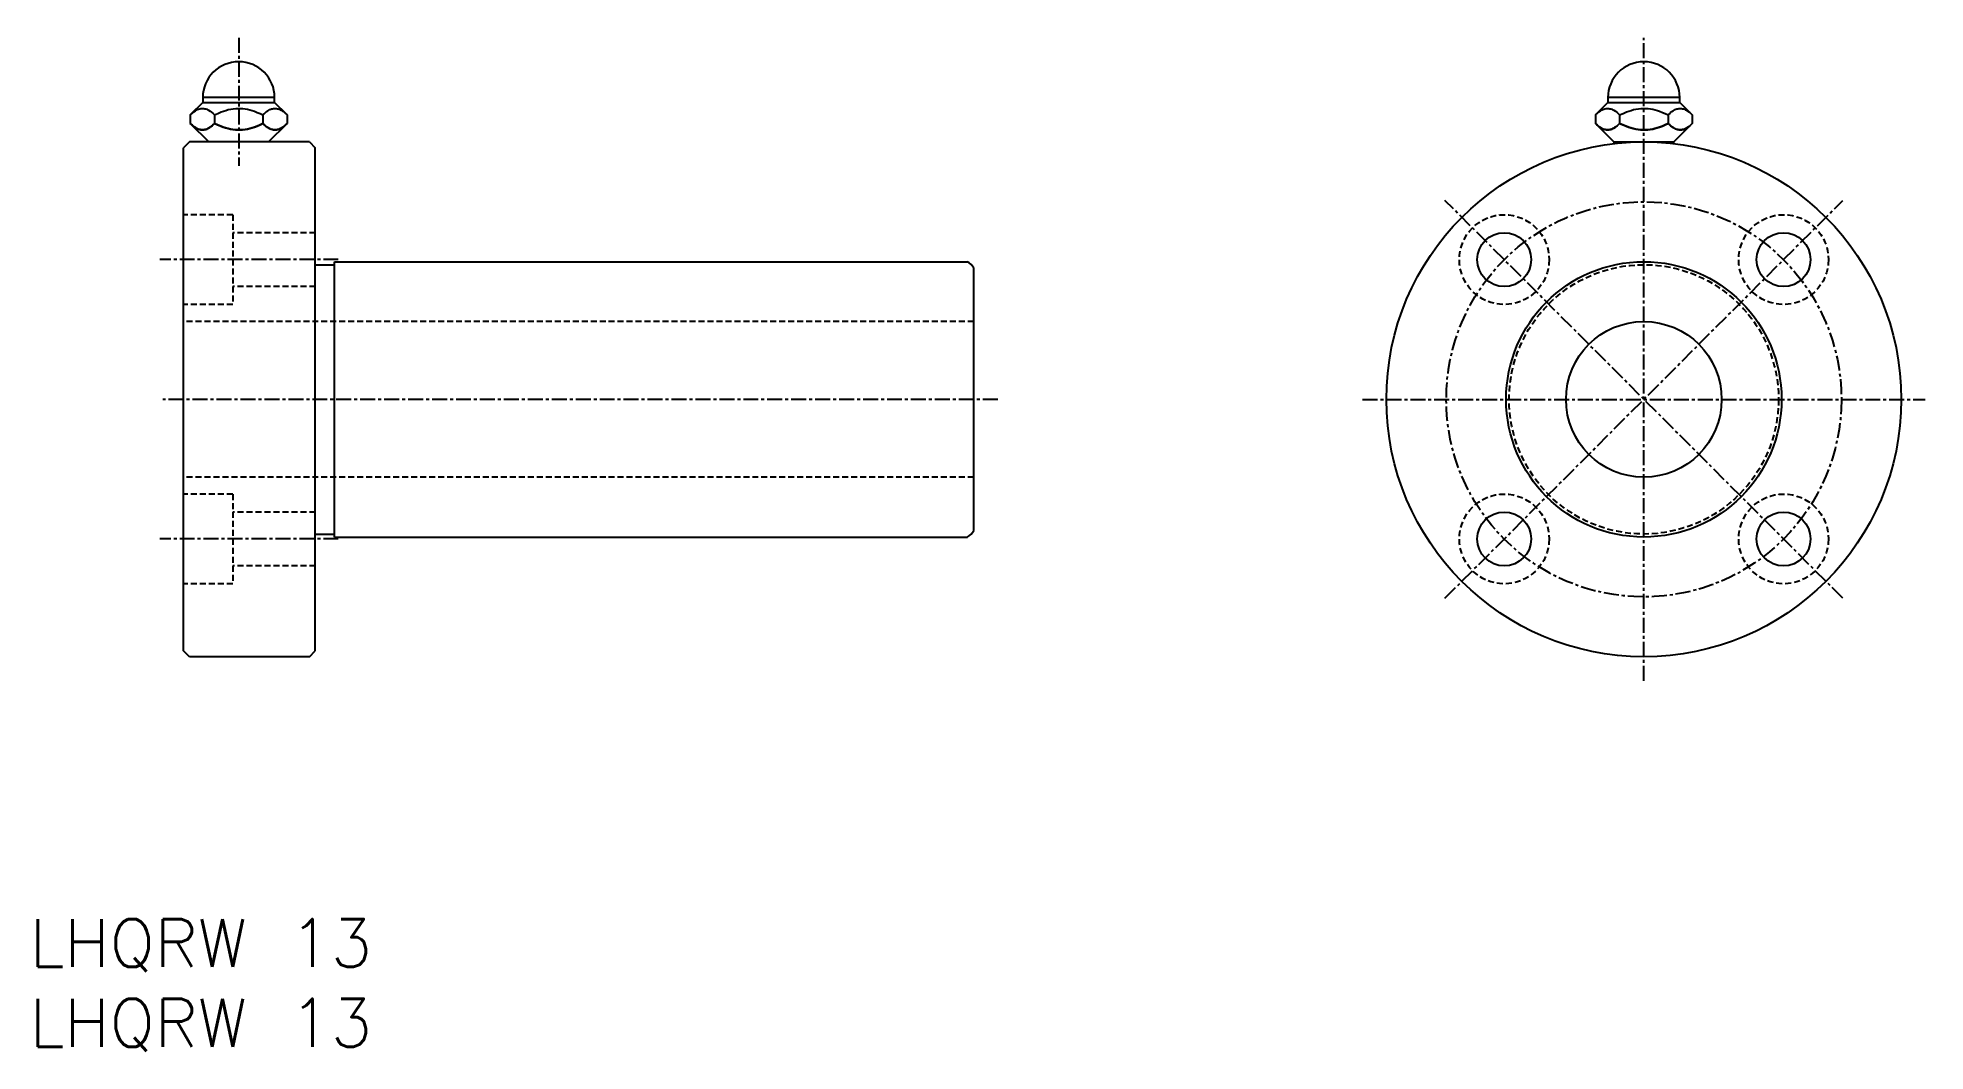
# Model space of a CAD drawing. Extents: x 697 to 854, y -42 to 43.
import ezdxf

# ---------------------------------------------------------------- set-up
doc = ezdxf.new("R2010")
doc.units = 0
doc.linetypes.add('CENTER', pattern=[2, 1.25, -0.25, 0.25, -0.25])
doc.linetypes.add('DASHED', pattern=[0.75, 0.5, -0.25])
doc.layers.get('0').update_dxf_attribs({"linetype": 'CONTINUOUS'})
doc.layers.add('CENTER', color=1, linetype='CENTER')
doc.styles.get("Standard").update_dxf_attribs({"font": 'txt.shx', "bigfont": 'bigfont.shx'})

msp = doc.modelspace()

# ---------------------------------------------------------------- linework, layer by layer
at = {"color": 7, "linetype": 'CONTINUOUS'}
for p, q in [((716.63, 37.93), (710.63, 37.93)), ((716.63, 37.93), (710.63, 37.93)), ((710.63, 37.93), (710.63, 37.53)), ((716.63, 37.53), (716.63, 37.93)), ((833.99, 37.93), (827.99, 37.93)), ((833.99, 37.93), (827.99, 37.93)), ((827.99, 37.93), (827.99, 37.53)), ((833.99, 37.53), (833.99, 37.93)), ((710.63, 37.53), (709.59, 36.49)), ((709.59, 36.49), (709.73, 36.62)), ((709.59, 36.49), (709.59, 35.78)), ((709.73, 36.62), (709.87, 36.74)), ((709.87, 36.74), (710.01, 36.84)), ((710.01, 36.84), (710.1, 36.89)), ((710.1, 36.89), (710.19, 36.94)), ((710.19, 36.94), (710.28, 36.98)), ((710.28, 36.98), (710.38, 37.01)), ((710.38, 37.01), (710.47, 37.03)), ((710.47, 37.03), (710.55, 37.03)), ((710.55, 37.03), (710.63, 37.03)), ((710.63, 37.53), (716.63, 37.53)), ((710.63, 37.03), (710.71, 37.03)), ((710.71, 37.03), (710.8, 37.01)), ((710.8, 37.01), (710.88, 36.99)), ((710.88, 36.99), (710.96, 36.96)), ((710.96, 36.96), (711.04, 36.92)), ((711.04, 36.92), (711.12, 36.88)), ((711.12, 36.88), (711.25, 36.8)), ((711.25, 36.8), (711.37, 36.71)), ((711.37, 36.71), (711.49, 36.61)), ((711.49, 36.61), (711.61, 36.49)), ((711.61, 36.49), (711.89, 36.62)), ((711.61, 36.49), (711.61, 35.78)), ((711.89, 36.62), (712.17, 36.74)), ((712.17, 36.74), (712.37, 36.81)), ((712.37, 36.81), (712.56, 36.87)), ((712.56, 36.87), (712.76, 36.93)), ((712.76, 36.93), (712.97, 36.97)), ((712.97, 36.97), (713.17, 37)), ((713.17, 37), (713.38, 37.02)), ((713.38, 37.02), (713.58, 37.03)), ((713.58, 37.03), (713.78, 37.03)), ((713.78, 37.03), (713.98, 37.02)), ((713.98, 37.02), (714.17, 36.99)), ((714.17, 36.99), (714.37, 36.96)), ((714.37, 36.96), (714.56, 36.91)), ((714.56, 36.91), (714.76, 36.86)), ((714.76, 36.86), (714.94, 36.8)), ((714.94, 36.8), (715.18, 36.7)), ((715.18, 36.7), (715.42, 36.6)), ((715.42, 36.6), (715.65, 36.49)), ((715.65, 36.49), (715.75, 36.59)), ((715.65, 36.49), (715.65, 35.78)), ((715.75, 36.59), (715.86, 36.68)), ((715.86, 36.68), (715.96, 36.77)), ((715.96, 36.77), (716.07, 36.84)), ((716.07, 36.84), (716.15, 36.89)), ((716.15, 36.89), (716.22, 36.93)), ((716.22, 36.93), (716.3, 36.96)), ((716.3, 36.96), (716.38, 36.99)), ((716.38, 36.99), (716.45, 37.01)), ((716.45, 37.01), (716.53, 37.03)), ((716.53, 37.03), (716.61, 37.03)), ((716.61, 37.03), (716.69, 37.03)), ((717.67, 36.49), (716.63, 37.53)), ((716.69, 37.03), (716.78, 37.03)), ((716.78, 37.03), (716.86, 37.01)), ((716.86, 37.01), (716.94, 36.99)), ((716.94, 36.99), (717.02, 36.96)), ((717.02, 36.96), (717.1, 36.92)), ((717.1, 36.92), (717.19, 36.88)), ((717.19, 36.88), (717.25, 36.84)), ((717.25, 36.84), (717.31, 36.8)), ((717.31, 36.8), (717.43, 36.71)), ((717.43, 36.71), (717.55, 36.61)), ((717.55, 36.61), (717.67, 36.49)), ((717.67, 36.49), (717.67, 35.78)), ((827.99, 37.53), (826.95, 36.49)), ((826.95, 36.49), (827.09, 36.62)), ((826.95, 36.49), (826.95, 35.78)), ((827.09, 36.62), (827.23, 36.74)), ((827.23, 36.74), (827.37, 36.84)), ((827.37, 36.84), (827.46, 36.89)), ((827.46, 36.89), (827.56, 36.94)), ((827.56, 36.94), (827.65, 36.98)), ((827.65, 36.98), (827.74, 37.01)), ((827.74, 37.01), (827.84, 37.03)), ((827.84, 37.03), (827.92, 37.03)), ((827.92, 37.03), (828, 37.03)), ((827.99, 37.53), (833.99, 37.53)), ((828, 37.03), (828.08, 37.03)), ((828.08, 37.03), (828.16, 37.01)), ((828.16, 37.01), (828.24, 36.99)), ((828.24, 36.99), (828.33, 36.96)), ((828.33, 36.96), (828.41, 36.92)), ((828.41, 36.92), (828.49, 36.88)), ((828.49, 36.88), (828.61, 36.8)), ((828.61, 36.8), (828.73, 36.71)), ((828.73, 36.71), (828.85, 36.61)), ((828.85, 36.61), (828.97, 36.49)), ((828.97, 36.49), (829.25, 36.62)), ((828.97, 36.49), (828.97, 35.78)), ((829.25, 36.62), (829.54, 36.74)), ((829.54, 36.74), (829.73, 36.81)), ((829.73, 36.81), (829.93, 36.87)), ((829.93, 36.87), (830.13, 36.93)), ((830.13, 36.93), (830.33, 36.97)), ((830.33, 36.97), (830.54, 37)), ((830.54, 37), (830.74, 37.02)), ((830.74, 37.02), (830.95, 37.03)), ((830.95, 37.03), (831.14, 37.03)), ((831.14, 37.03), (831.34, 37.02)), ((831.34, 37.02), (831.54, 36.99)), ((831.54, 36.99), (831.74, 36.96)), ((831.74, 36.96), (831.93, 36.91)), ((831.93, 36.91), (832.12, 36.86)), ((832.12, 36.86), (832.31, 36.8)), ((832.31, 36.8), (832.55, 36.7)), ((832.55, 36.7), (832.78, 36.6)), ((832.78, 36.6), (833.01, 36.49)), ((833.01, 36.49), (833.12, 36.59)), ((833.01, 36.49), (833.01, 35.78)), ((833.12, 36.59), (833.22, 36.68)), ((833.22, 36.68), (833.33, 36.77)), ((833.33, 36.77), (833.44, 36.84)), ((833.44, 36.84), (833.51, 36.89)), ((833.51, 36.89), (833.59, 36.93)), ((833.59, 36.93), (833.66, 36.96)), ((833.66, 36.96), (833.74, 36.99)), ((833.74, 36.99), (833.82, 37.01)), ((833.82, 37.01), (833.9, 37.03)), ((833.9, 37.03), (833.98, 37.03)), ((833.98, 37.03), (834.06, 37.03)), ((835.04, 36.49), (833.99, 37.53)), ((834.06, 37.03), (834.14, 37.03)), ((834.14, 37.03), (834.22, 37.01)), ((834.22, 37.01), (834.3, 36.99)), ((834.3, 36.99), (834.39, 36.96)), ((834.39, 36.96), (834.47, 36.92)), ((834.47, 36.92), (834.55, 36.88)), ((834.55, 36.88), (834.61, 36.84)), ((834.61, 36.84), (834.67, 36.8)), ((834.67, 36.8), (834.8, 36.71)), ((834.8, 36.71), (834.92, 36.61)), ((834.92, 36.61), (835.04, 36.49)), ((835.04, 36.49), (835.04, 35.78)), ((709.59, 35.78), (709.73, 35.65)), ((709.71, 35.66), (709.59, 35.78)), ((709.59, 35.78), (711.13, 34.23)), ((709.83, 35.56), (709.71, 35.66)), ((709.73, 35.65), (709.87, 35.53)), ((709.95, 35.47), (709.83, 35.56)), ((709.87, 35.53), (710.01, 35.43)), ((710.01, 35.43), (709.95, 35.47)), ((710.01, 35.43), (710.1, 35.37)), ((710.07, 35.39), (710.01, 35.43)), ((710.15, 35.35), (710.07, 35.39)), ((710.1, 35.37), (710.19, 35.33)), ((710.24, 35.31), (710.15, 35.35)), ((710.19, 35.33), (710.28, 35.29)), ((710.32, 35.28), (710.24, 35.31)), ((710.28, 35.29), (710.38, 35.26)), ((710.4, 35.26), (710.32, 35.28)), ((710.38, 35.26), (710.47, 35.24)), ((710.48, 35.24), (710.4, 35.26)), ((710.47, 35.24), (710.55, 35.24)), ((710.56, 35.23), (710.48, 35.24)), ((710.55, 35.24), (710.63, 35.24)), ((710.64, 35.24), (710.56, 35.23)), ((710.63, 35.24), (710.71, 35.24)), ((710.72, 35.24), (710.64, 35.24)), ((710.71, 35.24), (710.8, 35.26)), ((710.8, 35.26), (710.72, 35.24)), ((710.8, 35.26), (710.88, 35.28)), ((710.88, 35.28), (710.8, 35.26)), ((710.88, 35.28), (710.96, 35.31)), ((710.96, 35.31), (710.88, 35.28)), ((710.96, 35.31), (711.04, 35.35)), ((711.04, 35.34), (710.96, 35.31)), ((711.04, 35.35), (711.12, 35.39)), ((711.11, 35.38), (711.04, 35.34)), ((711.19, 35.43), (711.11, 35.38)), ((711.12, 35.39), (711.25, 35.47)), ((711.3, 35.5), (711.19, 35.43)), ((711.25, 35.47), (711.37, 35.56)), ((711.4, 35.59), (711.3, 35.5)), ((711.37, 35.56), (711.49, 35.66)), ((711.51, 35.68), (711.4, 35.59)), ((711.49, 35.66), (711.61, 35.78)), ((711.61, 35.78), (711.51, 35.68)), ((711.61, 35.78), (711.87, 35.65)), ((711.87, 35.65), (711.61, 35.78)), ((711.87, 35.65), (712.14, 35.54)), ((712.14, 35.54), (711.87, 35.65)), ((712.14, 35.54), (712.34, 35.47)), ((712.34, 35.47), (712.14, 35.54)), ((712.34, 35.47), (712.54, 35.4)), ((712.54, 35.4), (712.34, 35.47)), ((712.54, 35.4), (712.74, 35.35)), ((712.74, 35.35), (712.54, 35.4)), ((712.74, 35.35), (712.94, 35.3)), ((712.94, 35.3), (712.74, 35.35)), ((712.94, 35.3), (713.15, 35.27)), ((713.15, 35.27), (712.94, 35.3)), ((713.15, 35.27), (713.36, 35.25)), ((713.36, 35.25), (713.15, 35.27)), ((713.36, 35.25), (713.57, 35.23)), ((713.57, 35.23), (713.36, 35.25)), ((713.57, 35.23), (713.76, 35.24)), ((713.76, 35.24), (713.57, 35.23)), ((713.76, 35.24), (713.96, 35.25)), ((713.96, 35.25), (713.76, 35.24)), ((713.96, 35.25), (714.16, 35.28)), ((714.16, 35.28), (713.96, 35.25)), ((714.16, 35.28), (714.36, 35.31)), ((714.36, 35.31), (714.16, 35.28)), ((714.36, 35.31), (714.56, 35.36)), ((714.56, 35.36), (714.36, 35.31)), ((714.56, 35.36), (714.75, 35.41)), ((714.75, 35.41), (714.56, 35.36)), ((714.75, 35.41), (714.94, 35.47)), ((714.94, 35.47), (714.75, 35.41)), ((714.94, 35.47), (715.18, 35.56)), ((715.18, 35.56), (714.94, 35.47)), ((715.18, 35.56), (715.42, 35.66)), ((715.42, 35.66), (715.18, 35.56)), ((715.42, 35.66), (715.65, 35.78)), ((715.65, 35.78), (715.42, 35.66)), ((715.65, 35.78), (715.79, 35.65)), ((715.77, 35.66), (715.65, 35.78)), ((715.89, 35.56), (715.77, 35.66)), ((715.79, 35.65), (715.93, 35.53)), ((716.01, 35.47), (715.89, 35.56)), ((715.93, 35.53), (716.07, 35.43)), ((716.07, 35.43), (716.01, 35.47)), ((716.07, 35.43), (716.16, 35.37)), ((716.14, 35.39), (716.07, 35.43)), ((716.13, 34.23), (717.67, 35.78)), ((716.22, 35.35), (716.14, 35.39)), ((716.16, 35.37), (716.25, 35.33)), ((716.3, 35.31), (716.22, 35.35)), ((716.25, 35.33), (716.35, 35.29)), ((716.38, 35.28), (716.3, 35.31)), ((716.35, 35.29), (716.44, 35.26)), ((716.46, 35.26), (716.38, 35.28)), ((716.44, 35.26), (716.53, 35.24)), ((716.54, 35.24), (716.46, 35.26)), ((716.53, 35.24), (716.61, 35.24)), ((716.63, 35.23), (716.54, 35.24)), ((716.61, 35.24), (716.7, 35.24)), ((716.71, 35.24), (716.63, 35.23)), ((716.7, 35.24), (716.78, 35.24)), ((716.79, 35.24), (716.71, 35.24)), ((716.78, 35.24), (716.86, 35.26)), ((716.87, 35.26), (716.79, 35.24)), ((716.86, 35.26), (716.94, 35.28)), ((716.94, 35.28), (716.87, 35.26)), ((716.94, 35.28), (717.02, 35.31)), ((717.02, 35.31), (716.94, 35.28)), ((717.02, 35.31), (717.1, 35.35)), ((717.1, 35.34), (717.02, 35.31)), ((717.1, 35.35), (717.19, 35.39)), ((717.17, 35.38), (717.1, 35.34)), ((717.25, 35.43), (717.17, 35.38)), ((717.19, 35.39), (717.31, 35.47)), ((717.36, 35.5), (717.25, 35.43)), ((717.31, 35.47), (717.43, 35.56)), ((717.46, 35.59), (717.36, 35.5)), ((717.43, 35.56), (717.55, 35.66)), ((717.57, 35.68), (717.46, 35.59)), ((717.55, 35.66), (717.67, 35.78)), ((717.67, 35.78), (717.57, 35.68)), ((826.95, 35.78), (827.09, 35.65)), ((827.07, 35.66), (826.95, 35.78)), ((826.95, 35.78), (828.49, 34.23)), ((827.19, 35.56), (827.07, 35.66)), ((827.09, 35.65), (827.23, 35.53)), ((827.31, 35.47), (827.19, 35.56)), ((827.23, 35.53), (827.37, 35.43)), ((827.38, 35.43), (827.31, 35.47)), ((827.37, 35.43), (827.46, 35.37)), ((827.44, 35.39), (827.38, 35.43)), ((827.52, 35.35), (827.44, 35.39)), ((827.46, 35.37), (827.56, 35.33)), ((827.6, 35.31), (827.52, 35.35)), ((827.56, 35.33), (827.65, 35.29)), ((827.68, 35.28), (827.6, 35.31)), ((827.65, 35.29), (827.74, 35.26)), ((827.77, 35.26), (827.68, 35.28)), ((827.74, 35.26), (827.84, 35.24)), ((827.85, 35.24), (827.77, 35.26)), ((827.84, 35.24), (827.92, 35.24)), ((827.93, 35.23), (827.85, 35.24)), ((827.92, 35.24), (828, 35.24)), ((828.01, 35.24), (827.93, 35.23)), ((828, 35.24), (828.08, 35.24)), ((828.09, 35.24), (828.01, 35.24)), ((828.08, 35.24), (828.16, 35.26)), ((828.17, 35.26), (828.09, 35.24)), ((828.16, 35.26), (828.24, 35.28)), ((828.25, 35.28), (828.17, 35.26)), ((828.24, 35.28), (828.33, 35.31)), ((828.33, 35.31), (828.25, 35.28)), ((828.33, 35.31), (828.41, 35.35)), ((828.4, 35.34), (828.33, 35.31)), ((828.48, 35.38), (828.4, 35.34)), ((828.41, 35.35), (828.49, 35.39)), ((828.55, 35.43), (828.48, 35.38)), ((828.49, 35.39), (828.61, 35.47)), ((828.66, 35.5), (828.55, 35.43)), ((828.61, 35.47), (828.73, 35.56)), ((828.77, 35.59), (828.66, 35.5)), ((828.73, 35.56), (828.85, 35.66)), ((828.87, 35.68), (828.77, 35.59)), ((828.85, 35.66), (828.97, 35.78)), ((828.97, 35.78), (828.87, 35.68)), ((828.97, 35.78), (829.24, 35.65)), ((829.24, 35.65), (828.97, 35.78)), ((829.24, 35.65), (829.5, 35.54)), ((829.5, 35.54), (829.24, 35.65)), ((829.5, 35.54), (829.7, 35.47)), ((829.7, 35.47), (829.5, 35.54)), ((829.7, 35.47), (829.9, 35.4)), ((829.9, 35.4), (829.7, 35.47)), ((829.9, 35.4), (830.1, 35.35)), ((830.1, 35.35), (829.9, 35.4)), ((830.1, 35.35), (830.31, 35.3)), ((830.31, 35.3), (830.1, 35.35)), ((830.31, 35.3), (830.51, 35.27)), ((830.51, 35.27), (830.31, 35.3)), ((830.51, 35.27), (830.72, 35.25)), ((830.72, 35.25), (830.51, 35.27)), ((830.72, 35.25), (830.93, 35.23)), ((830.93, 35.23), (830.72, 35.25)), ((830.93, 35.23), (831.13, 35.24)), ((831.13, 35.24), (830.93, 35.23)), ((831.13, 35.24), (831.33, 35.25)), ((831.33, 35.25), (831.13, 35.24)), ((831.33, 35.25), (831.53, 35.28)), ((831.53, 35.28), (831.33, 35.25)), ((831.53, 35.28), (831.73, 35.31)), ((831.73, 35.31), (831.53, 35.28)), ((831.73, 35.31), (831.92, 35.36)), ((831.92, 35.36), (831.73, 35.31)), ((831.92, 35.36), (832.11, 35.41)), ((832.11, 35.41), (831.92, 35.36)), ((832.11, 35.41), (832.3, 35.47)), ((832.3, 35.47), (832.11, 35.41)), ((832.3, 35.47), (832.55, 35.56)), ((832.55, 35.56), (832.3, 35.47)), ((832.55, 35.56), (832.78, 35.66)), ((832.78, 35.66), (832.55, 35.56)), ((832.78, 35.66), (833.01, 35.78)), ((833.01, 35.78), (832.78, 35.66)), ((833.01, 35.78), (833.15, 35.65)), ((833.13, 35.66), (833.01, 35.78)), ((833.25, 35.56), (833.13, 35.66)), ((833.15, 35.65), (833.29, 35.53)), ((833.38, 35.47), (833.25, 35.56)), ((833.29, 35.53), (833.44, 35.43)), ((833.44, 35.43), (833.38, 35.47)), ((833.44, 35.43), (833.53, 35.37)), ((833.5, 35.39), (833.44, 35.43)), ((833.49, 34.23), (835.04, 35.78)), ((833.58, 35.35), (833.5, 35.39)), ((833.53, 35.37), (833.62, 35.33)), ((833.66, 35.31), (833.58, 35.35)), ((833.62, 35.33), (833.71, 35.29)), ((833.75, 35.28), (833.66, 35.31)), ((833.71, 35.29), (833.8, 35.26)), ((833.83, 35.26), (833.75, 35.28)), ((833.8, 35.26), (833.9, 35.24)), ((833.91, 35.24), (833.83, 35.26)), ((833.9, 35.24), (833.98, 35.24)), ((833.99, 35.23), (833.91, 35.24)), ((833.98, 35.24), (834.06, 35.24)), ((834.07, 35.24), (833.99, 35.23)), ((834.06, 35.24), (834.14, 35.24)), ((834.15, 35.24), (834.07, 35.24)), ((834.14, 35.24), (834.22, 35.26)), ((834.23, 35.26), (834.15, 35.24)), ((834.22, 35.26), (834.3, 35.28)), ((834.31, 35.28), (834.23, 35.26)), ((834.3, 35.28), (834.39, 35.31)), ((834.39, 35.31), (834.31, 35.28)), ((834.39, 35.31), (834.47, 35.35)), ((834.46, 35.34), (834.39, 35.31)), ((834.54, 35.38), (834.46, 35.34)), ((834.47, 35.35), (834.55, 35.39)), ((834.61, 35.43), (834.54, 35.38)), ((834.55, 35.39), (834.67, 35.47)), ((834.72, 35.5), (834.61, 35.43)), ((834.67, 35.47), (834.8, 35.56)), ((834.83, 35.59), (834.72, 35.5)), ((834.8, 35.56), (834.92, 35.66)), ((834.93, 35.68), (834.83, 35.59)), ((834.92, 35.66), (835.04, 35.78)), ((835.04, 35.78), (834.93, 35.68)), ((709.53, 34.23), (709.03, 33.73)), ((709.03, -8.27), (709.03, 33.73)), ((719.53, 34.23), (709.53, 34.23)), ((719.53, 34.23), (720.03, 33.73)), ((720.03, -8.27), (720.03, 33.73)), ((828.49, 34.23), (833.49, 34.23)), ((828.49, 34.23), (828.49, 34.09)), ((828.89, 34.23), (828.89, 34.13)), ((833.09, 34.23), (833.09, 34.13)), ((833.49, 34.09), (833.49, 34.23)), ((720.03, 23.98), (721.63, 23.98)), ((721.63, 24.23), (774.49, 24.23)), ((721.63, 1.23), (721.63, 24.23)), ((775.03, 1.78), (775.03, 23.69)), ((720.03, 1.48), (721.63, 1.48)), ((721.63, 1.23), (774.49, 1.23)), ((733.4, 1.23), (733.4, 1.23)), ((746.78, 1.23), (746.78, 1.23)), ((709.53, -8.77), (709.03, -8.27)), ((719.53, -8.77), (709.53, -8.77)), ((719.53, -8.77), (720.03, -8.27))]:
    msp.add_line(p, q, dxfattribs=at)
at = {"color": 3, "linetype": 'DASHED'}
for p, q in [((713.13, 28.15), (709.03, 28.15)), ((713.13, 28.15), (713.13, 20.65)), ((720.03, 26.65), (713.13, 26.65)), ((720.03, 22.15), (713.13, 22.15)), ((713.13, 20.65), (709.03, 20.65)), ((775.03, 19.23), (709.03, 19.23)), ((775.03, 6.23), (709.03, 6.23)), ((713.13, 4.82), (709.03, 4.82)), ((713.13, 4.82), (713.13, -2.68)), ((720.03, 3.32), (713.13, 3.32)), ((720.03, -1.18), (713.13, -1.18)), ((713.13, -2.68), (709.03, -2.68))]:
    msp.add_line(p, q, dxfattribs=at)
at = {"color": 7, "linetype": 'CONTINUOUS'}
for centre, radius in [((830.99, 12.73), 21.5), ((819.33, 24.4), 2.25), ((842.66, 24.4), 2.25), ((830.99, 12.73), 11.5), ((830.99, 12.73), 6.5), ((819.33, 1.07), 2.25), ((842.66, 1.07), 2.25)]:
    msp.add_circle(centre, radius, dxfattribs=at)
at = {"color": 3, "linetype": 'DASHED'}
for centre, radius in [((819.33, 24.4), 3.75), ((842.66, 24.4), 3.75), ((830.99, 12.73), 11.25), ((819.33, 1.07), 3.75), ((842.66, 1.07), 3.75)]:
    msp.add_circle(centre, radius, dxfattribs=at)
at = {"color": 7, "linetype": 'CONTINUOUS'}
for centre, radius, start, end in [((713.63, 37.93), 3, 0, 180), ((830.99, 37.93), 3, 0, 180), ((773.88, 23.08), 1.3, 27.7958, 62.2042), ((773.88, 2.38), 1.3, 297.7958, 332.2042)]:
    msp.add_arc(centre, radius, start, end, dxfattribs=at)
at = {"layer": 'CENTER', "color": 1, "linetype": 'CENTER'}
for p, q in [((713.63, 42.93), (713.63, 32.23)), ((830.99, -10.77), (830.99, 42.93)), ((847.61, -3.88), (814.38, 29.35)), ((814.38, -3.88), (847.61, 29.35)), ((721.95, 24.4), (707.03, 24.4)), ((777.03, 12.73), (707.03, 12.73)), ((807.49, 12.73), (854.49, 12.73)), ((721.95, 1.07), (707.03, 1.07))]:
    msp.add_line(p, q, dxfattribs=at)
msp.add_circle((830.99, 12.73), 16.5, dxfattribs=at)

# ---------------------------------------------------------------- texts
at = {"color": 7, "linetype": 'CONTINUOUS'}
for p in [(696.16, -34.68), (696.16, -41.34)]:
    msp.add_text('LHQRW 13', height=4, dxfattribs=at).set_placement(p)

doc.saveas('drawing.dxf')
